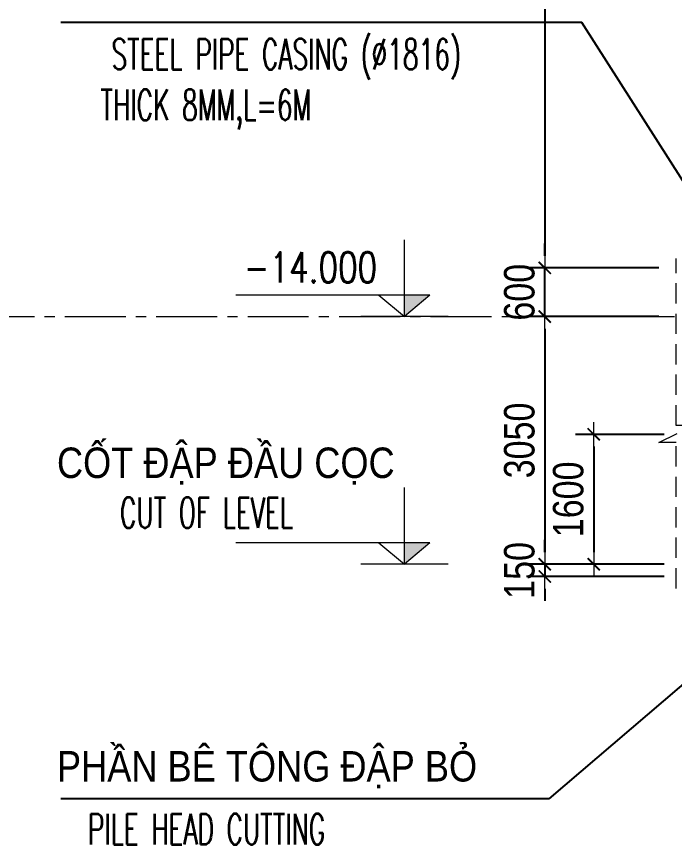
# Model space of a CAD drawing. Header units: millimetres. Extents: x -2123450 to -961021, y -260876 to 649159.
# Drawn here: x -1498994 to -1490898, y 375181 to 385374 of the extents above; entities that cross this region are included whole.
import ezdxf
from ezdxf.enums import TextEntityAlignment as Align

# ---------------------------------------------------------------- set-up
doc = ezdxf.new("R2010")
doc.units = ezdxf.units.MM
doc.header["$LTSCALE"] = 1000
doc.header["$MEASUREMENT"] = 0
doc.header["$PDMODE"] = 66
doc.linetypes.add('CENTER2', pattern=[1.125, 0.75, -0.125, 0.125, -0.125])
doc.linetypes.add('HIDDEN', pattern=[0.375, 0.25, -0.125])
doc.layers.get('0').update_dxf_attribs({"linetype": 'CONTINUOUS'})
doc.layers.get('DEFPOINTS').update_dxf_attribs({"linetype": 'CONTINUOUS'})
for name, color, linetype, lineweight in [('NDC_S_AXIS', 5, 'CENTER2', 15), ('NDC_S_DIM', 1, 'CONTINUOUS', 9), ('NDC_S_FOUNDATION NAME', 7, 'CONTINUOUS', 20), ('NDC_S_HATCH MATERIAL', 8, 'CONTINUOUS', 13), ('NDC_S_LEADER', 1, 'CONTINUOUS', 9), ('NDC_S_LEVEL', 3, 'CONTINUOUS', 20), ('NDC_S_LEVEL TEXT', 7, 'CONTINUOUS', 20)]:
    doc.layers.add(name, color=color, linetype=linetype, lineweight=lineweight)
doc.layers.add('TEXT', color=7, linetype='CONTINUOUS')
doc.styles.add('NDC_ARIAL', font='arial.ttf', dxfattribs={"width": 0.8})
doc.styles.add('NDC_ROMANS', font='romans.shx', dxfattribs={"width": 0.8, "bigfont": 'vns.shx'})
doc.styles.get("Standard").update_dxf_attribs({"font": 'romans.shx', "bigfont": 'vns.shx'})
doc.dimstyles.new('NDC_1-100', dxfattribs={"dimscale": 100, "dimtxt": 2.2, "dimasz": 1, "dimexe": 1.5, "dimexo": 2, "dimgap": 0.8, "dimtad": 1, "dimdec": 0, "dimdsep": 46, "dimtxsty": 'NDC_ARIAL', "dimblk": 'DIMMARK', "dimcen": 49999.938995, "dimdle": 1.5, "dimclrd": 1, "dimclre": 1, "dimclrt": 3, "dimadec": 0, "dimazin": 0, "dimtfac": 1, "dimtdec": 0, "dimtix": 1, "dimtmove": 2, "dimatfit": 3, "dimfxl": 1, "dimarcsym": 0})
doc.dimstyles.new('NDC_1-150', dxfattribs={"dimscale": 150, "dimtxt": 2.5, "dimasz": 1, "dimexe": 1.5, "dimexo": 0, "dimgap": 0.8, "dimtad": 1, "dimdec": 0, "dimdsep": 46, "dimtxsty": 'NDC_ARIAL', "dimblk": 'DIMMARK', "dimcen": 49999.938995, "dimdle": 1.5, "dimclrd": 1, "dimclre": 1, "dimclrt": 3, "dimadec": 0, "dimazin": 0, "dimtfac": 1, "dimtdec": 0, "dimtix": 1, "dimtmove": 2, "dimatfit": 3, "dimfxl": 1, "dimarcsym": 0})

# ---------------------------------------------------------------- blocks, each defined once
blk = doc.blocks.new('DIMMARK')
at = {"layer": 'NDC_S_DIM', "color": 1}
blk.add_line((-1.5, 0), (1, 0), dxfattribs=at)
at = {"layer": 'NDC_S_DIM', "color": 2, "const_width": 0.15}
blk.add_lwpolyline([(-0.5, -0.5), (0.5, 0.5)], dxfattribs=at)
blk = doc.blocks.new('*D2264')
at = {"layer": 'DEFPOINTS', "color": 0, "transparency": 16777216}
for p in [(8434, -5871), (7031, -18911), (8434, -18911)]:
    blk.add_point(p, dxfattribs=at)
at = {"layer": 'NDC_S_DIM', "color": 1, "lineweight": -2, "transparency": 16777216}
for p, q in [((8434, -5871), (6806, -5871)), ((7031, -6021), (7031, -18761)), ((8434, -18911), (6806, -18911))]:
    blk.add_line(p, q, dxfattribs=at)
at = {"layer": 'NDC_S_DIM', "color": 1, "lineweight": -2, "transparency": 16777216, "xscale": 150, "yscale": 150, "zscale": 150}
for p, rotation in [((7031, -5871), 90), ((7031, -18911), 270)]:
    blk.add_blockref('DIMMARK', p, dxfattribs=dict(at, rotation=rotation))
at = {"layer": 'NDC_S_DIM', "color": 3, "transparency": 16777216, "insert": (6719, -12391), "char_height": 375, "attachment_point": 5, "rotation": 90, "style": 'NDC_ARIAL'}
blk.add_mtext('13040', dxfattribs=at)
blk = doc.blocks.new('*D2268')
at = {"layer": 'DEFPOINTS', "color": 0, "transparency": 16777216}
for p in [(8434, -19511), (7031, -22561), (8434, -22561)]:
    blk.add_point(p, dxfattribs=at)
at = {"layer": 'NDC_S_DIM', "color": 1, "lineweight": -2, "transparency": 16777216}
for p, q in [((8434, -19511), (6806, -19511)), ((7031, -19661), (7031, -22411)), ((8434, -22561), (6806, -22561))]:
    blk.add_line(p, q, dxfattribs=at)
at = {"layer": 'NDC_S_DIM', "color": 1, "lineweight": -2, "transparency": 16777216, "xscale": 150, "yscale": 150, "zscale": 150}
for p, rotation in [((7031, -19511), 90), ((7031, -22561), 270)]:
    blk.add_blockref('DIMMARK', p, dxfattribs=dict(at, rotation=rotation))
at = {"layer": 'NDC_S_DIM', "color": 3, "transparency": 16777216, "insert": (6719, -21036), "char_height": 375, "attachment_point": 5, "rotation": 90, "style": 'NDC_ARIAL'}
blk.add_mtext('3050', dxfattribs=at)
blk = doc.blocks.new('*D2269')
at = {"layer": 'DEFPOINTS', "color": 0, "transparency": 16777216}
for p in [(8499, -22561), (7031, -22711), (8499, -22711)]:
    blk.add_point(p, dxfattribs=at)
at = {"layer": 'NDC_S_DIM', "color": 1, "lineweight": -2, "transparency": 16777216}
for p, q in [((7031, -22411), (7031, -22261)), ((8499, -22561), (6806, -22561)), ((7031, -22561), (7031, -22711)), ((8499, -22711), (6806, -22711)), ((7031, -22861), (7031, -23011))]:
    blk.add_line(p, q, dxfattribs=at)
at = {"layer": 'NDC_S_DIM', "color": 1, "lineweight": -2, "transparency": 16777216, "xscale": 150, "yscale": 150, "zscale": 150}
for p, rotation in [((7031, -22561), 270), ((7031, -22711), 90)]:
    blk.add_blockref('DIMMARK', p, dxfattribs=dict(at, rotation=rotation))
at = {"layer": 'NDC_S_DIM', "color": 3, "transparency": 16777216, "insert": (6719, -22636), "char_height": 375, "attachment_point": 5, "rotation": 90, "style": 'NDC_ARIAL'}
blk.add_mtext('150', dxfattribs=at)
blk = doc.blocks.new('*D2270')
at = {"layer": 'DEFPOINTS', "color": 0, "transparency": 16777216}
for p in [(8499, -20961), (7633, -22561), (8499, -22561)]:
    blk.add_point(p, dxfattribs=at)
at = {"layer": 'NDC_S_DIM', "color": 1, "lineweight": -2, "transparency": 16777216}
for p, q in [((8499, -20961), (7408, -20961)), ((7633, -21111), (7633, -22411)), ((8499, -22561), (7408, -22561))]:
    blk.add_line(p, q, dxfattribs=at)
at = {"layer": 'NDC_S_DIM', "color": 1, "lineweight": -2, "transparency": 16777216, "xscale": 150, "yscale": 150, "zscale": 150}
for p, rotation in [((7633, -20961), 90), ((7633, -22561), 270)]:
    blk.add_blockref('DIMMARK', p, dxfattribs=dict(at, rotation=rotation))
at = {"layer": 'NDC_S_DIM', "color": 3, "transparency": 16777216, "insert": (7321, -21761), "char_height": 375, "attachment_point": 5, "rotation": 90, "style": 'NDC_ARIAL'}
blk.add_mtext('1600', dxfattribs=at)
blk = doc.blocks.new('COT CAO DO')
at = {"layer": 'NDC_S_LEVEL'}
h = blk.add_hatch(color=256, dxfattribs=at)
h.dxf.hatch_style = 1
h.paths.add_polyline_path([(48207, 284502), (48521, 284502), (48207, 284239)])
for p, q in [((48207, 284239), (48207, 285183)), ((48521, 284502), (46132, 284502)), ((47893, 284502), (48207, 284239)), ((48521, 284502), (48207, 284239)), ((48745, 284239), (47669, 284239))]:
    blk.add_line(p, q, dxfattribs=at)
blk = doc.blocks.new('*D2280')
at = {"layer": 'DEFPOINTS', "color": 0, "transparency": 16777216}
for p in [(7031, -18911), (8434, -18911), (8434, -19511)]:
    blk.add_point(p, dxfattribs=at)
at = {"layer": 'NDC_S_DIM', "color": 1, "lineweight": -2, "transparency": 16777216}
for p, q in [((7031, -18761), (7031, -18611)), ((8434, -18911), (6806, -18911)), ((7031, -19511), (7031, -18911)), ((8434, -19511), (6806, -19511)), ((7031, -19661), (7031, -19811))]:
    blk.add_line(p, q, dxfattribs=at)
at = {"layer": 'NDC_S_DIM', "color": 1, "lineweight": -2, "transparency": 16777216, "xscale": 150, "yscale": 150, "zscale": 150}
for p, rotation in [((7031, -18911), 270), ((7031, -19511), 90)]:
    blk.add_blockref('DIMMARK', p, dxfattribs=dict(at, rotation=rotation))
at = {"layer": 'NDC_S_DIM', "color": 3, "transparency": 16777216, "insert": (6719, -19211), "char_height": 375, "attachment_point": 5, "rotation": 90, "style": 'NDC_ARIAL'}
blk.add_mtext('600', dxfattribs=at)
blk = doc.blocks.new('COC DAI TRA -  D2000 - TYPE 1')
at = {"layer": 'NDC_S_AXIS', "color": 1}
blk.add_line((0, -19510.8), (24757.8, -19510.8), dxfattribs=at)
at = {"layer": 'NDC_S_HATCH MATERIAL', "linetype": 'HIDDEN'}
blk.add_lwpolyline([(8645.7, -22857), (8645.7, -21060.2), (8435.7, -21060.2), (8855.7, -20850.2), (8645.7, -20850.2), (8645.7, -18796.5)], dxfattribs=at)
at = {"layer": 'NDC_S_DIM', "lineweight": 100}
for p in [(-42903.9, -303749.5), (-42903.9, -306799.5)]:
    blk.add_blockref('COT CAO DO', p, dxfattribs=at)
at = {"layer": 'NDC_S_FOUNDATION NAME', "style": 'NDC_ARIAL', "width": 0.85}
for s, p in [('CỐT ĐẬP ĐẦU CỌC', (1027.5, -21498.3)), ('PHẦN BÊ TÔNG ĐẬP BỎ', (1027.5, -25235))]:
    blk.add_text(s, height=375, dxfattribs=at).set_placement(p)
at = {"layer": 'NDC_S_LEVEL TEXT', "style": 'NDC_ROMANS', "width": 0.75}
blk.add_text('-14.000', height=375, dxfattribs=at).set_placement((4149.3, -19093), align=Align.CENTER)
at = {"layer": 'TEXT', "color": 3, "linetype": 'Continuous', "ltscale": 0.8, "width": 0.6}
for s, p in [('STEEL PIPE CASING (%%C1816)', (3848.2, -16280.1)), ('THICK 8MM,L=6M', (2860.8, -16904.6)), ('CUT OF LEVEL', (2868.2, -21924.9)), ('PILE HEAD CUTTING', (2868.2, -25822.3))]:
    blk.add_text(s, height=375, dxfattribs=at).set_placement(p, align=Align.MIDDLE_CENTER)
at = {"layer": 'NDC_S_DIM'}
for base, p1, p2, picture, middle in [((7030.7, -18910.8), (8433.6, -5870.8), (8433.6, -18910.8), '*D2264', (6719.1, -12390.8)), ((7030.7, -18910.8), (8433.6, -19510.8), (8433.6, -18910.8), '*D2280', (6719.2, -19210.8)), ((7030.7, -22560.8), (8433.6, -19510.8), (8433.6, -22560.8), '*D2268', (6719.1, -21035.8)), ((7632.8, -22560.8), (8498.7, -20960.8), (8498.7, -22560.8), '*D2270', (7321.3, -21760.8)), ((7030.7, -22710.8), (8498.7, -22560.8), (8498.7, -22710.8), '*D2269', (6719.2, -22635.8))]:
    dim = blk.add_linear_dim(base=base, p1=p1, p2=p2, angle=90, dimstyle='NDC_1-150', dxfattribs=at)
    dim.commit()
    dim.dimension.update_dxf_attribs({"geometry": picture, "text_midpoint": middle})
at = {"layer": 'NDC_S_LEADER'}
for points in [[(10042.2, -19905.6), (7487.5, -15891.7), (1076, -15891.7)], [(11171.2, -21949.7), (7082.4, -25448.5), (1076, -25448.5)]]:
    blk.add_leader(points, dimstyle='NDC_1-100', override={"dimscale": 1, "dimasz": 200, "dimfxl": 150}, dxfattribs=at)

msp = doc.modelspace()

# ---------------------------------------------------------------- block references
at = {"color": 1}
msp.add_blockref('COC DAI TRA -  D2000 - TYPE 1', (-1499524.06, 401191.34), dxfattribs=at)

doc.saveas('drawing.dxf')
